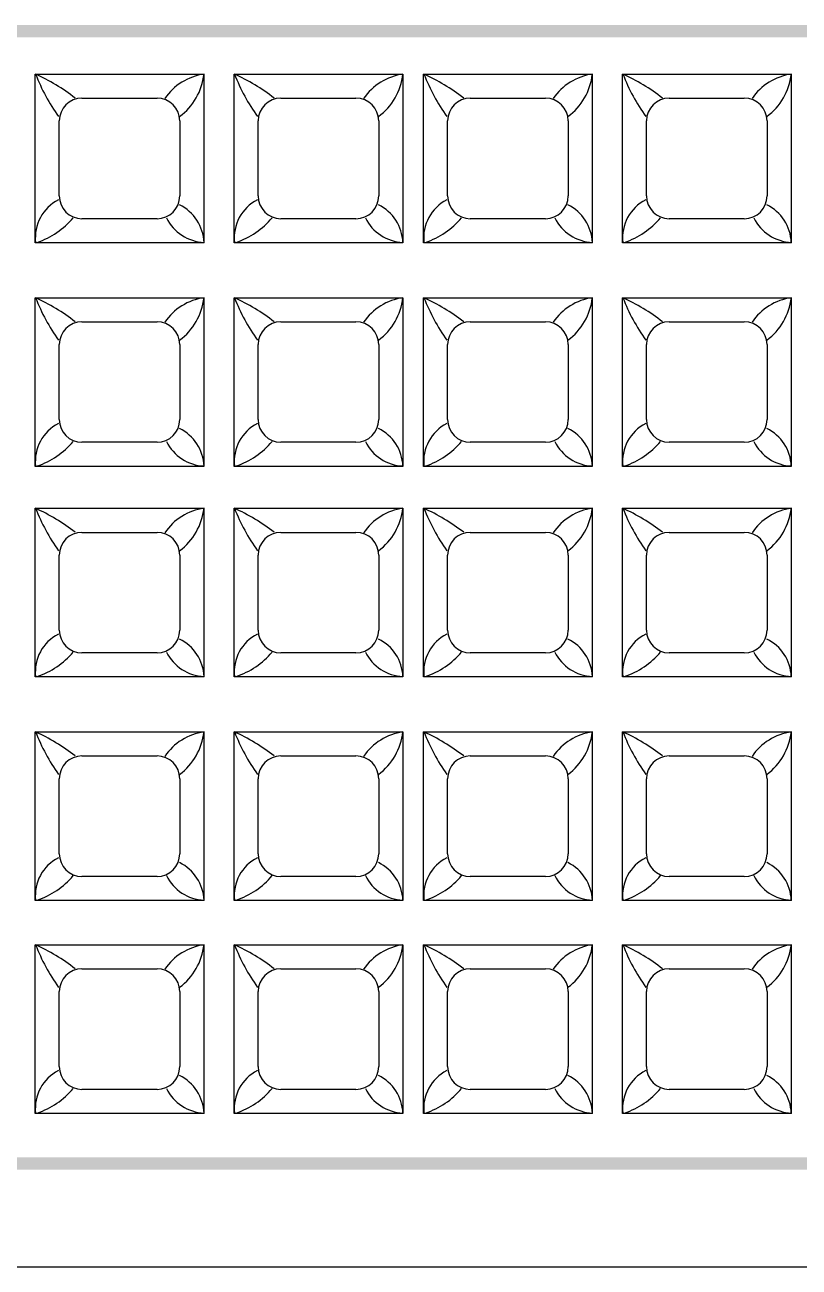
# Model space of a CAD drawing. Header units: millimetres. Extents: x 75184266 to 76346726, y -35850126 to -33679385.
# Drawn here: x 75306617 to 75311286, y -35736141 to -35728646 of the extents above; entities that cross this region are included whole.
import ezdxf

# ---------------------------------------------------------------- set-up
doc = ezdxf.new("R2010")
doc.units = ezdxf.units.MM
doc.header["$LTSCALE"] = 50
doc.header["$MEASUREMENT"] = 0
doc.layers.add('PARKING', color=7, linetype='CONTINUOUS')

msp = doc.modelspace()

# ---------------------------------------------------------------- linework, layer by layer
at = {"layer": 'PARKING', "linetype": 'Continuous'}
for p, q in [((75306679.1, -35729960.9, 71531.1), (75306679.1, -35728943.1, 71531.1)), ((75306679.1, -35728943.1, 71531.1), (75307696.8, -35728943.1, 71531.1)), ((75307696.8, -35728943.1, 71531.1), (75307696.8, -35729960.9, 71531.1)), ((75307878.6, -35729960.9, 71531.1), (75307878.6, -35728943.1, 71531.1)), ((75307878.6, -35728943.1, 71531.1), (75308896.3, -35728943.1, 71531.1)), ((75308896.3, -35728943.1, 71531.1), (75308896.3, -35729960.9, 71531.1)), ((75309020.9, -35729960.9, 71531.1), (75309020.9, -35728943.1, 71531.1)), ((75309020.9, -35728943.1, 71531.1), (75310038.6, -35728943.1, 71531.1)), ((75310038.6, -35728943.1, 71531.1), (75310038.6, -35729960.9, 71531.1)), ((75310220.4, -35729960.9, 71531.1), (75310220.4, -35728943.1, 71531.1)), ((75310220.4, -35728943.1, 71531.1), (75311238.1, -35728943.1, 71531.1)), ((75311238.1, -35728943.1, 71531.1), (75311238.1, -35729960.9, 71531.1)), ((75306961.6, -35729088.5, 71531.1), (75307414.4, -35729088.5, 71531.1)), ((75308161.1, -35729088.5, 71531.1), (75308613.9, -35729088.5, 71531.1)), ((75309303.4, -35729088.5, 71531.1), (75309756.2, -35729088.5, 71531.1)), ((75310502.8, -35729088.5, 71531.1), (75310955.6, -35729088.5, 71531.1)), ((75306824.5, -35729678.4, 71531.1), (75306824.5, -35729225.6, 71531.1)), ((75307551.5, -35729225.6, 71531.1), (75307551.5, -35729678.4, 71531.1)), ((75308024, -35729678.4, 71531.1), (75308024, -35729225.6, 71531.1)), ((75308750.9, -35729225.6, 71531.1), (75308750.9, -35729678.4, 71531.1)), ((75309166.3, -35729678.4, 71531.1), (75309166.3, -35729225.6, 71531.1)), ((75309893.2, -35729225.6, 71531.1), (75309893.2, -35729678.4, 71531.1)), ((75310365.8, -35729678.4, 71531.1), (75310365.8, -35729225.6, 71531.1)), ((75311092.7, -35729225.6, 71531.1), (75311092.7, -35729678.4, 71531.1)), ((75307414.4, -35729815.5, 71531.1), (75306961.6, -35729815.5, 71531.1)), ((75308613.9, -35729815.5, 71531.1), (75308161.1, -35729815.5, 71531.1)), ((75309756.2, -35729815.5, 71531.1), (75309303.4, -35729815.5, 71531.1)), ((75310955.6, -35729815.5, 71531.1), (75310502.8, -35729815.5, 71531.1)), ((75307696.8, -35729960.9, 71531.1), (75306679.1, -35729960.9, 71531.1)), ((75308896.3, -35729960.9, 71531.1), (75307878.6, -35729960.9, 71531.1)), ((75310038.6, -35729960.9, 71531.1), (75309020.9, -35729960.9, 71531.1)), ((75311238.1, -35729960.9, 71531.1), (75310220.4, -35729960.9, 71531.1)), ((75306679.1, -35731310, 71531.1), (75306679.1, -35730292.3, 71531.1)), ((75306679.1, -35730292.3, 71531.1), (75307696.8, -35730292.3, 71531.1)), ((75307696.8, -35730292.3, 71531.1), (75307696.8, -35731310, 71531.1)), ((75307878.6, -35730292.3, 71531.1), (75308896.3, -35730292.3, 71531.1)), ((75307878.6, -35731310, 71531.1), (75307878.6, -35730292.3, 71531.1)), ((75308896.3, -35730292.3, 71531.1), (75308896.3, -35731310, 71531.1)), ((75309020.9, -35731310, 71531.1), (75309020.9, -35730292.3, 71531.1)), ((75309020.9, -35730292.3, 71531.1), (75310038.6, -35730292.3, 71531.1)), ((75310038.6, -35730292.3, 71531.1), (75310038.6, -35731310, 71531.1)), ((75310220.4, -35731310, 71531.1), (75310220.4, -35730292.3, 71531.1)), ((75310220.4, -35730292.3, 71531.1), (75311238.1, -35730292.3, 71531.1)), ((75311238.1, -35730292.3, 71531.1), (75311238.1, -35731310, 71531.1)), ((75306961.6, -35730437.7, 71531.1), (75307414.4, -35730437.7, 71531.1)), ((75308161.1, -35730437.7, 71531.1), (75308613.9, -35730437.7, 71531.1)), ((75309303.4, -35730437.7, 71531.1), (75309756.2, -35730437.7, 71531.1)), ((75310502.8, -35730437.7, 71531.1), (75310955.6, -35730437.7, 71531.1)), ((75306824.5, -35731027.6, 71531.1), (75306824.5, -35730574.8, 71531.1)), ((75307551.5, -35730574.8, 71531.1), (75307551.5, -35731027.6, 71531.1)), ((75308024, -35731027.6, 71531.1), (75308024, -35730574.8, 71531.1)), ((75308750.9, -35730574.8, 71531.1), (75308750.9, -35731027.6, 71531.1)), ((75309166.3, -35731027.6, 71531.1), (75309166.3, -35730574.8, 71531.1)), ((75309893.2, -35730574.8, 71531.1), (75309893.2, -35731027.6, 71531.1)), ((75310365.8, -35731027.6, 71531.1), (75310365.8, -35730574.8, 71531.1)), ((75311092.7, -35730574.8, 71531.1), (75311092.7, -35731027.6, 71531.1)), ((75307414.4, -35731164.6, 71531.1), (75306961.6, -35731164.6, 71531.1)), ((75308613.9, -35731164.6, 71531.1), (75308161.1, -35731164.6, 71531.1)), ((75309756.2, -35731164.6, 71531.1), (75309303.4, -35731164.6, 71531.1)), ((75310955.6, -35731164.6, 71531.1), (75310502.8, -35731164.6, 71531.1)), ((75307696.8, -35731310, 71531.1), (75306679.1, -35731310, 71531.1)), ((75308896.3, -35731310, 71531.1), (75307878.6, -35731310, 71531.1)), ((75310038.6, -35731310, 71531.1), (75309020.9, -35731310, 71531.1)), ((75311238.1, -35731310, 71531.1), (75310220.4, -35731310, 71531.1)), ((75306679.1, -35732580.2, 71531.1), (75306679.1, -35731562.4, 71531.1)), ((75306679.1, -35731562.4, 71531.1), (75307696.8, -35731562.4, 71531.1)), ((75307696.8, -35731562.4, 71531.1), (75307696.8, -35732580.2, 71531.1)), ((75307878.6, -35731562.4, 71531.1), (75308896.3, -35731562.4, 71531.1)), ((75307878.6, -35732580.2, 71531.1), (75307878.6, -35731562.4, 71531.1)), ((75308896.3, -35731562.4, 71531.1), (75308896.3, -35732580.2, 71531.1)), ((75309020.9, -35732580.2, 71531.1), (75309020.9, -35731562.4, 71531.1)), ((75309020.9, -35731562.4, 71531.1), (75310038.6, -35731562.4, 71531.1)), ((75310038.6, -35731562.4, 71531.1), (75310038.6, -35732580.2, 71531.1)), ((75310220.4, -35732580.2, 71531.1), (75310220.4, -35731562.4, 71531.1)), ((75310220.4, -35731562.4, 71531.1), (75311238.1, -35731562.4, 71531.1)), ((75311238.1, -35731562.4, 71531.1), (75311238.1, -35732580.2, 71531.1)), ((75306961.6, -35731707.8, 71531.1), (75307414.4, -35731707.8, 71531.1)), ((75308161.1, -35731707.8, 71531.1), (75308613.9, -35731707.8, 71531.1)), ((75309303.4, -35731707.8, 71531.1), (75309756.2, -35731707.8, 71531.1)), ((75310502.8, -35731707.8, 71531.1), (75310955.6, -35731707.8, 71531.1)), ((75306824.5, -35732297.7, 71531.1), (75306824.5, -35731844.9, 71531.1)), ((75307551.5, -35731844.9, 71531.1), (75307551.5, -35732297.7, 71531.1)), ((75308024, -35732297.7, 71531.1), (75308024, -35731844.9, 71531.1)), ((75308750.9, -35731844.9, 71531.1), (75308750.9, -35732297.7, 71531.1)), ((75309166.3, -35732297.7, 71531.1), (75309166.3, -35731844.9, 71531.1)), ((75309893.2, -35731844.9, 71531.1), (75309893.2, -35732297.7, 71531.1)), ((75310365.8, -35732297.7, 71531.1), (75310365.8, -35731844.9, 71531.1)), ((75311092.7, -35731844.9, 71531.1), (75311092.7, -35732297.7, 71531.1)), ((75307414.4, -35732434.8, 71531.1), (75306961.6, -35732434.8, 71531.1)), ((75308613.9, -35732434.8, 71531.1), (75308161.1, -35732434.8, 71531.1)), ((75309756.2, -35732434.8, 71531.1), (75309303.4, -35732434.8, 71531.1)), ((75310955.6, -35732434.8, 71531.1), (75310502.8, -35732434.8, 71531.1)), ((75307696.8, -35732580.2, 71531.1), (75306679.1, -35732580.2, 71531.1)), ((75308896.3, -35732580.2, 71531.1), (75307878.6, -35732580.2, 71531.1)), ((75310038.6, -35732580.2, 71531.1), (75309020.9, -35732580.2, 71531.1)), ((75311238.1, -35732580.2, 71531.1), (75310220.4, -35732580.2, 71531.1)), ((75306679.1, -35733929.3, 71531.1), (75306679.1, -35732911.6, 71531.1)), ((75306679.1, -35732911.6, 71531.1), (75307696.8, -35732911.6, 71531.1)), ((75307696.8, -35732911.6, 71531.1), (75307696.8, -35733929.3, 71531.1)), ((75307878.6, -35732911.6, 71531.1), (75308896.3, -35732911.6, 71531.1)), ((75307878.6, -35733929.3, 71531.1), (75307878.6, -35732911.6, 71531.1)), ((75308896.3, -35732911.6, 71531.1), (75308896.3, -35733929.3, 71531.1)), ((75309020.9, -35733929.3, 71531.1), (75309020.9, -35732911.6, 71531.1)), ((75309020.9, -35732911.6, 71531.1), (75310038.6, -35732911.6, 71531.1)), ((75310038.6, -35732911.6, 71531.1), (75310038.6, -35733929.3, 71531.1)), ((75310220.4, -35733929.3, 71531.1), (75310220.4, -35732911.6, 71531.1)), ((75310220.4, -35732911.6, 71531.1), (75311238.1, -35732911.6, 71531.1)), ((75311238.1, -35732911.6, 71531.1), (75311238.1, -35733929.3, 71531.1)), ((75306961.6, -35733057, 71531.1), (75307414.4, -35733057, 71531.1)), ((75308161.1, -35733057, 71531.1), (75308613.9, -35733057, 71531.1)), ((75309303.4, -35733057, 71531.1), (75309756.2, -35733057, 71531.1)), ((75310502.8, -35733057, 71531.1), (75310955.6, -35733057, 71531.1)), ((75306824.5, -35733646.9, 71531.1), (75306824.5, -35733194.1, 71531.1)), ((75307551.5, -35733194.1, 71531.1), (75307551.5, -35733646.9, 71531.1)), ((75308024, -35733646.9, 71531.1), (75308024, -35733194.1, 71531.1)), ((75308750.9, -35733194.1, 71531.1), (75308750.9, -35733646.9, 71531.1)), ((75309166.3, -35733646.9, 71531.1), (75309166.3, -35733194.1, 71531.1)), ((75309893.2, -35733194.1, 71531.1), (75309893.2, -35733646.9, 71531.1)), ((75310365.8, -35733646.9, 71531.1), (75310365.8, -35733194.1, 71531.1)), ((75311092.7, -35733194.1, 71531.1), (75311092.7, -35733646.9, 71531.1)), ((75307414.4, -35733783.9, 71531.1), (75306961.6, -35733783.9, 71531.1)), ((75308613.9, -35733783.9, 71531.1), (75308161.1, -35733783.9, 71531.1)), ((75309756.2, -35733783.9, 71531.1), (75309303.4, -35733783.9, 71531.1)), ((75310955.6, -35733783.9, 71531.1), (75310502.8, -35733783.9, 71531.1)), ((75307696.8, -35733929.3, 71531.1), (75306679.1, -35733929.3, 71531.1)), ((75308896.3, -35733929.3, 71531.1), (75307878.6, -35733929.3, 71531.1)), ((75310038.6, -35733929.3, 71531.1), (75309020.9, -35733929.3, 71531.1)), ((75311238.1, -35733929.3, 71531.1), (75310220.4, -35733929.3, 71531.1)), ((75306679.1, -35735213.6, 71531.1), (75306679.1, -35734195.9, 71531.1)), ((75306679.1, -35734195.9, 71531.1), (75307696.8, -35734195.9, 71531.1)), ((75307696.8, -35734195.9, 71531.1), (75307696.8, -35735213.6, 71531.1)), ((75307878.6, -35734195.9, 71531.1), (75308896.3, -35734195.9, 71531.1)), ((75307878.6, -35735213.6, 71531.1), (75307878.6, -35734195.9, 71531.1)), ((75308896.3, -35734195.9, 71531.1), (75308896.3, -35735213.6, 71531.1)), ((75309020.9, -35734195.9, 71531.1), (75310038.6, -35734195.9, 71531.1)), ((75309020.9, -35735213.6, 71531.1), (75309020.9, -35734195.9, 71531.1)), ((75310038.6, -35734195.9, 71531.1), (75310038.6, -35735213.6, 71531.1)), ((75310220.4, -35735213.6, 71531.1), (75310220.4, -35734195.9, 71531.1)), ((75310220.4, -35734195.9, 71531.1), (75311238.1, -35734195.9, 71531.1)), ((75311238.1, -35734195.9, 71531.1), (75311238.1, -35735213.6, 71531.1)), ((75306961.6, -35734341.3, 71531.1), (75307414.4, -35734341.3, 71531.1)), ((75308161.1, -35734341.3, 71531.1), (75308613.9, -35734341.3, 71531.1)), ((75309303.4, -35734341.3, 71531.1), (75309756.2, -35734341.3, 71531.1)), ((75310502.8, -35734341.3, 71531.1), (75310955.6, -35734341.3, 71531.1)), ((75306824.5, -35734931.2, 71531.1), (75306824.5, -35734478.3, 71531.1)), ((75307551.5, -35734478.3, 71531.1), (75307551.5, -35734931.2, 71531.1)), ((75308024, -35734931.2, 71531.1), (75308024, -35734478.3, 71531.1)), ((75308750.9, -35734478.3, 71531.1), (75308750.9, -35734931.2, 71531.1)), ((75309166.3, -35734931.2, 71531.1), (75309166.3, -35734478.3, 71531.1)), ((75309893.2, -35734478.3, 71531.1), (75309893.2, -35734931.2, 71531.1)), ((75310365.8, -35734931.2, 71531.1), (75310365.8, -35734478.3, 71531.1)), ((75311092.7, -35734478.3, 71531.1), (75311092.7, -35734931.2, 71531.1)), ((75307414.4, -35735068.2, 71531.1), (75306961.6, -35735068.2, 71531.1)), ((75308613.9, -35735068.2, 71531.1), (75308161.1, -35735068.2, 71531.1)), ((75309756.2, -35735068.2, 71531.1), (75309303.4, -35735068.2, 71531.1)), ((75310955.6, -35735068.2, 71531.1), (75310502.8, -35735068.2, 71531.1)), ((75307696.8, -35735213.6, 71531.1), (75306679.1, -35735213.6, 71531.1)), ((75308896.3, -35735213.6, 71531.1), (75307878.6, -35735213.6, 71531.1)), ((75310038.6, -35735213.6, 71531.1), (75309020.9, -35735213.6, 71531.1)), ((75311238.1, -35735213.6, 71531.1), (75310220.4, -35735213.6, 71531.1)), ((75335803.4, -35736140.9, 71531.1), (75300872, -35736140.9, 71531.1))]:
    msp.add_line(p, q, dxfattribs=at)
for centre, radius, start, end in [((75306218.7, -35729985.1, 71531.1), 1139.2, 51.91123, 66.16126), ((75307827.2, -35728492, 71531.1), 1231.1, 201.52089, 215.10645), ((75307744.8, -35729282.8, 71531.1), 342.4, 97.88094, 146.02445), ((75307325.8, -35728899.9, 71531.1), 374.5, 306.76423, 353.30375), ((75307418.2, -35729985.1, 71531.1), 1139.2, 51.91123, 66.16126), ((75309026.7, -35728492, 71531.1), 1231.1, 201.52089, 215.10645), ((75308944.2, -35729282.8, 71531.1), 342.4, 97.88094, 146.02445), ((75308525.3, -35728899.9, 71531.1), 374.5, 306.76423, 353.30375), ((75308560.5, -35729985.1, 71531.1), 1139.2, 51.91123, 66.16126), ((75310169, -35728492, 71531.1), 1231.1, 201.52089, 215.10645), ((75310086.5, -35729282.8, 71531.1), 342.4, 97.88094, 146.02445), ((75309667.6, -35728899.9, 71531.1), 374.5, 306.76423, 353.30375), ((75309760, -35729985.1, 71531.1), 1139.2, 51.91123, 66.16126), ((75311368.5, -35728492, 71531.1), 1231.1, 201.52089, 215.10645), ((75311286, -35729282.8, 71531.1), 342.4, 97.88094, 146.02445), ((75310867.1, -35728899.9, 71531.1), 374.5, 306.76423, 353.30375), ((75306961.6, -35729225.6, 71531.1), 137.1, 90, 180), ((75307414.4, -35729225.6, 71531.1), 137.1, 0, 90), ((75308161.1, -35729225.6, 71531.1), 137.1, 90, 180), ((75308613.9, -35729225.6, 71531.1), 137.1, 0, 90), ((75309303.4, -35729225.6, 71531.1), 137.1, 90, 180), ((75309756.2, -35729225.6, 71531.1), 137.1, 0, 90), ((75310502.8, -35729225.6, 71531.1), 137.1, 90, 180), ((75310955.6, -35729225.6, 71531.1), 137.1, 0, 90), ((75306934.5, -35729929.5, 71531.1), 254.2, 116.74776, 186.53432), ((75306961.6, -35729678.4, 71531.1), 137.1, 180, 270), ((75307414.4, -35729678.4, 71531.1), 137.1, 270, 0), ((75308134, -35729929.5, 71531.1), 254.2, 116.74776, 186.53432), ((75308161.1, -35729678.4, 71531.1), 137.1, 180, 270), ((75308613.9, -35729678.4, 71531.1), 137.1, 270, 0), ((75309276.3, -35729929.5, 71531.1), 254.2, 116.74776, 186.53432), ((75309303.4, -35729678.4, 71531.1), 137.1, 180, 270), ((75309756.2, -35729678.4, 71531.1), 137.1, 270, 0), ((75310475.8, -35729929.5, 71531.1), 254.2, 116.74776, 186.53432), ((75310502.8, -35729678.4, 71531.1), 137.1, 180, 270), ((75310955.6, -35729678.4, 71531.1), 137.1, 270, 0), ((75307431.3, -35729971.1, 71531.1), 266.8, 2.71589, 63.58161), ((75308630.8, -35729971.1, 71531.1), 266.8, 2.71589, 63.58161), ((75309773.1, -35729971.1, 71531.1), 266.8, 2.71589, 63.58161), ((75310972.5, -35729971.1, 71531.1), 266.8, 2.71589, 63.58161), ((75306534.9, -35729494.7, 71531.1), 489.5, 288.68464, 319.8097), ((75307708.3, -35729694.4, 71531.1), 264.2, 206.08809, 267.72658), ((75307734.4, -35729494.7, 71531.1), 489.5, 288.68464, 319.8097), ((75308907.8, -35729694.4, 71531.1), 264.2, 206.08809, 267.72658), ((75308876.7, -35729494.7, 71531.1), 489.5, 288.68464, 319.8097), ((75310050.1, -35729694.4, 71531.1), 264.2, 206.08809, 267.72658), ((75310076.2, -35729494.7, 71531.1), 489.5, 288.68464, 319.8097), ((75311249.6, -35729694.4, 71531.1), 264.2, 206.08809, 267.72658), ((75306218.7, -35731334.3, 71531.1), 1139.2, 51.91123, 66.16126), ((75307827.2, -35729841.2, 71531.1), 1231.1, 201.52089, 215.10645), ((75307744.8, -35730631.9, 71531.1), 342.4, 97.88094, 146.02445), ((75307325.8, -35730249.1, 71531.1), 374.5, 306.76423, 353.30375), ((75307418.2, -35731334.3, 71531.1), 1139.2, 51.91123, 66.16126), ((75309026.7, -35729841.2, 71531.1), 1231.1, 201.52089, 215.10645), ((75308944.2, -35730631.9, 71531.1), 342.4, 97.88094, 146.02445), ((75308525.3, -35730249.1, 71531.1), 374.5, 306.76423, 353.30375), ((75308560.5, -35731334.3, 71531.1), 1139.2, 51.91123, 66.16126), ((75310169, -35729841.2, 71531.1), 1231.1, 201.52089, 215.10645), ((75310086.5, -35730631.9, 71531.1), 342.4, 97.88094, 146.02445), ((75309667.6, -35730249.1, 71531.1), 374.5, 306.76423, 353.30375), ((75309760, -35731334.3, 71531.1), 1139.2, 51.91123, 66.16126), ((75311368.5, -35729841.2, 71531.1), 1231.1, 201.52089, 215.10645), ((75311286, -35730631.9, 71531.1), 342.4, 97.88094, 146.02445), ((75310867.1, -35730249.1, 71531.1), 374.5, 306.76423, 353.30375), ((75306961.6, -35730574.8, 71531.1), 137.1, 90, 180), ((75307414.4, -35730574.8, 71531.1), 137.1, 0, 90), ((75308161.1, -35730574.8, 71531.1), 137.1, 90, 180), ((75308613.9, -35730574.8, 71531.1), 137.1, 0, 90), ((75309303.4, -35730574.8, 71531.1), 137.1, 90, 180), ((75309756.2, -35730574.8, 71531.1), 137.1, 0, 90), ((75310502.8, -35730574.8, 71531.1), 137.1, 90, 180), ((75310955.6, -35730574.8, 71531.1), 137.1, 0, 90), ((75306934.5, -35731278.7, 71531.1), 254.2, 116.74776, 186.53432), ((75306961.6, -35731027.6, 71531.1), 137.1, 180, 270), ((75307414.4, -35731027.6, 71531.1), 137.1, 270, 0), ((75308134, -35731278.7, 71531.1), 254.2, 116.74776, 186.53432), ((75308161.1, -35731027.6, 71531.1), 137.1, 180, 270), ((75308613.9, -35731027.6, 71531.1), 137.1, 270, 0), ((75309276.3, -35731278.7, 71531.1), 254.2, 116.74776, 186.53432), ((75309303.4, -35731027.6, 71531.1), 137.1, 180, 270), ((75309756.2, -35731027.6, 71531.1), 137.1, 270, 0), ((75310475.8, -35731278.7, 71531.1), 254.2, 116.74776, 186.53432), ((75310502.8, -35731027.6, 71531.1), 137.1, 180, 270), ((75310955.6, -35731027.6, 71531.1), 137.1, 270, 0), ((75307431.3, -35731320.3, 71531.1), 266.8, 2.71589, 63.58161), ((75308630.8, -35731320.3, 71531.1), 266.8, 2.71589, 63.58161), ((75309773.1, -35731320.3, 71531.1), 266.8, 2.71589, 63.58161), ((75310972.5, -35731320.3, 71531.1), 266.8, 2.71589, 63.58161), ((75306534.9, -35730843.9, 71531.1), 489.5, 288.68464, 319.8097), ((75307708.3, -35731043.6, 71531.1), 264.2, 206.08809, 267.72658), ((75307734.4, -35730843.9, 71531.1), 489.5, 288.68464, 319.8097), ((75308907.8, -35731043.6, 71531.1), 264.2, 206.08809, 267.72658), ((75308876.7, -35730843.9, 71531.1), 489.5, 288.68464, 319.8097), ((75310050.1, -35731043.6, 71531.1), 264.2, 206.08809, 267.72658), ((75310076.2, -35730843.9, 71531.1), 489.5, 288.68464, 319.8097), ((75311249.6, -35731043.6, 71531.1), 264.2, 206.08809, 267.72658), ((75306218.7, -35732604.4, 71531.1), 1139.2, 51.91123, 66.16126), ((75307827.2, -35731111.3, 71531.1), 1231.1, 201.52089, 215.10645), ((75307744.8, -35731902.1, 71531.1), 342.4, 97.88094, 146.02445), ((75307325.8, -35731519.2, 71531.1), 374.5, 306.76423, 353.30375), ((75307418.2, -35732604.4, 71531.1), 1139.2, 51.91123, 66.16126), ((75309026.7, -35731111.3, 71531.1), 1231.1, 201.52089, 215.10645), ((75308944.2, -35731902.1, 71531.1), 342.4, 97.88094, 146.02445), ((75308525.3, -35731519.2, 71531.1), 374.5, 306.76423, 353.30375), ((75308560.5, -35732604.4, 71531.1), 1139.2, 51.91123, 66.16126), ((75310169, -35731111.3, 71531.1), 1231.1, 201.52089, 215.10645), ((75310086.5, -35731902.1, 71531.1), 342.4, 97.88094, 146.02445), ((75309667.6, -35731519.2, 71531.1), 374.5, 306.76423, 353.30375), ((75309760, -35732604.4, 71531.1), 1139.2, 51.91123, 66.16126), ((75311368.5, -35731111.3, 71531.1), 1231.1, 201.52089, 215.10645), ((75311286, -35731902.1, 71531.1), 342.4, 97.88094, 146.02445), ((75310867.1, -35731519.2, 71531.1), 374.5, 306.76423, 353.30375), ((75306961.6, -35731844.9, 71531.1), 137.1, 90, 180), ((75307414.4, -35731844.9, 71531.1), 137.1, 0, 90), ((75308161.1, -35731844.9, 71531.1), 137.1, 90, 180), ((75308613.9, -35731844.9, 71531.1), 137.1, 0, 90), ((75309303.4, -35731844.9, 71531.1), 137.1, 90, 180), ((75309756.2, -35731844.9, 71531.1), 137.1, 0, 90), ((75310502.8, -35731844.9, 71531.1), 137.1, 90, 180), ((75310955.6, -35731844.9, 71531.1), 137.1, 0, 90), ((75306934.5, -35732548.8, 71531.1), 254.2, 116.74776, 186.53432), ((75306961.6, -35732297.7, 71531.1), 137.1, 180, 270), ((75307414.4, -35732297.7, 71531.1), 137.1, 270, 0), ((75308134, -35732548.8, 71531.1), 254.2, 116.74776, 186.53432), ((75308161.1, -35732297.7, 71531.1), 137.1, 180, 270), ((75308613.9, -35732297.7, 71531.1), 137.1, 270, 0), ((75309276.3, -35732548.8, 71531.1), 254.2, 116.74776, 186.53432), ((75309303.4, -35732297.7, 71531.1), 137.1, 180, 270), ((75309756.2, -35732297.7, 71531.1), 137.1, 270, 0), ((75310475.8, -35732548.8, 71531.1), 254.2, 116.74776, 186.53432), ((75310502.8, -35732297.7, 71531.1), 137.1, 180, 270), ((75310955.6, -35732297.7, 71531.1), 137.1, 270, 0), ((75307431.3, -35732590.4, 71531.1), 266.8, 2.71589, 63.58161), ((75308630.8, -35732590.4, 71531.1), 266.8, 2.71589, 63.58161), ((75309773.1, -35732590.4, 71531.1), 266.8, 2.71589, 63.58161), ((75310972.5, -35732590.4, 71531.1), 266.8, 2.71589, 63.58161), ((75306534.9, -35732114, 71531.1), 489.5, 288.68464, 319.8097), ((75307708.3, -35732313.7, 71531.1), 264.2, 206.08809, 267.72658), ((75307734.4, -35732114, 71531.1), 489.5, 288.68464, 319.8097), ((75308907.8, -35732313.7, 71531.1), 264.2, 206.08809, 267.72658), ((75308876.7, -35732114, 71531.1), 489.5, 288.68464, 319.8097), ((75310050.1, -35732313.7, 71531.1), 264.2, 206.08809, 267.72658), ((75310076.2, -35732114, 71531.1), 489.5, 288.68464, 319.8097), ((75311249.6, -35732313.7, 71531.1), 264.2, 206.08809, 267.72658), ((75306218.7, -35733953.6, 71531.1), 1139.2, 51.91123, 66.16126), ((75307827.2, -35732460.5, 71531.1), 1231.1, 201.52089, 215.10645), ((75307744.8, -35733251.2, 71531.1), 342.4, 97.88094, 146.02445), ((75307325.8, -35732868.4, 71531.1), 374.5, 306.76423, 353.30375), ((75307418.2, -35733953.6, 71531.1), 1139.2, 51.91123, 66.16126), ((75309026.7, -35732460.5, 71531.1), 1231.1, 201.52089, 215.10645), ((75308944.2, -35733251.2, 71531.1), 342.4, 97.88094, 146.02445), ((75308525.3, -35732868.4, 71531.1), 374.5, 306.76423, 353.30375), ((75308560.5, -35733953.6, 71531.1), 1139.2, 51.91123, 66.16126), ((75310169, -35732460.5, 71531.1), 1231.1, 201.52089, 215.10645), ((75310086.5, -35733251.2, 71531.1), 342.4, 97.88094, 146.02445), ((75309667.6, -35732868.4, 71531.1), 374.5, 306.76423, 353.30375), ((75309760, -35733953.6, 71531.1), 1139.2, 51.91123, 66.16126), ((75311368.5, -35732460.5, 71531.1), 1231.1, 201.52089, 215.10645), ((75311286, -35733251.2, 71531.1), 342.4, 97.88094, 146.02445), ((75310867.1, -35732868.4, 71531.1), 374.5, 306.76423, 353.30375), ((75306961.6, -35733194.1, 71531.1), 137.1, 90, 180), ((75307414.4, -35733194.1, 71531.1), 137.1, 0, 90), ((75308161.1, -35733194.1, 71531.1), 137.1, 90, 180), ((75308613.9, -35733194.1, 71531.1), 137.1, 0, 90), ((75309303.4, -35733194.1, 71531.1), 137.1, 90, 180), ((75309756.2, -35733194.1, 71531.1), 137.1, 0, 90), ((75310502.8, -35733194.1, 71531.1), 137.1, 90, 180), ((75310955.6, -35733194.1, 71531.1), 137.1, 0, 90), ((75306934.5, -35733898, 71531.1), 254.2, 116.74776, 186.53432), ((75306961.6, -35733646.9, 71531.1), 137.1, 180, 270), ((75307414.4, -35733646.9, 71531.1), 137.1, 270, 0), ((75308134, -35733898, 71531.1), 254.2, 116.74776, 186.53432), ((75308161.1, -35733646.9, 71531.1), 137.1, 180, 270), ((75308613.9, -35733646.9, 71531.1), 137.1, 270, 0), ((75309276.3, -35733898, 71531.1), 254.2, 116.74776, 186.53432), ((75309303.4, -35733646.9, 71531.1), 137.1, 180, 270), ((75309756.2, -35733646.9, 71531.1), 137.1, 270, 0), ((75310475.8, -35733898, 71531.1), 254.2, 116.74776, 186.53432), ((75310502.8, -35733646.9, 71531.1), 137.1, 180, 270), ((75310955.6, -35733646.9, 71531.1), 137.1, 270, 0), ((75307431.3, -35733939.5, 71531.1), 266.8, 2.71589, 63.58161), ((75308630.8, -35733939.5, 71531.1), 266.8, 2.71589, 63.58161), ((75309773.1, -35733939.5, 71531.1), 266.8, 2.71589, 63.58161), ((75310972.5, -35733939.5, 71531.1), 266.8, 2.71589, 63.58161), ((75306534.9, -35733463.2, 71531.1), 489.5, 288.68464, 319.8097), ((75307708.3, -35733662.9, 71531.1), 264.2, 206.08809, 267.72658), ((75307734.4, -35733463.2, 71531.1), 489.5, 288.68464, 319.8097), ((75308907.8, -35733662.9, 71531.1), 264.2, 206.08809, 267.72658), ((75308876.7, -35733463.2, 71531.1), 489.5, 288.68464, 319.8097), ((75310050.1, -35733662.9, 71531.1), 264.2, 206.08809, 267.72658), ((75310076.2, -35733463.2, 71531.1), 489.5, 288.68464, 319.8097), ((75311249.6, -35733662.9, 71531.1), 264.2, 206.08809, 267.72658), ((75306218.7, -35735237.9, 71531.1), 1139.2, 51.91123, 66.16126), ((75307827.2, -35733744.8, 71531.1), 1231.1, 201.52089, 215.10645), ((75307744.8, -35734535.5, 71531.1), 342.4, 97.88094, 146.02445), ((75307325.8, -35734152.7, 71531.1), 374.5, 306.76423, 353.30375), ((75307418.2, -35735237.9, 71531.1), 1139.2, 51.91123, 66.16126), ((75309026.7, -35733744.8, 71531.1), 1231.1, 201.52089, 215.10645), ((75308944.2, -35734535.5, 71531.1), 342.4, 97.88094, 146.02445), ((75308525.3, -35734152.7, 71531.1), 374.5, 306.76423, 353.30375), ((75308560.5, -35735237.9, 71531.1), 1139.2, 51.91123, 66.16126), ((75310169, -35733744.8, 71531.1), 1231.1, 201.52089, 215.10645), ((75310086.5, -35734535.5, 71531.1), 342.4, 97.88094, 146.02445), ((75309667.6, -35734152.7, 71531.1), 374.5, 306.76423, 353.30375), ((75309760, -35735237.9, 71531.1), 1139.2, 51.91123, 66.16126), ((75311368.5, -35733744.8, 71531.1), 1231.1, 201.52089, 215.10645), ((75311286, -35734535.5, 71531.1), 342.4, 97.88094, 146.02445), ((75310867.1, -35734152.7, 71531.1), 374.5, 306.76423, 353.30375), ((75306961.6, -35734478.3, 71531.1), 137.1, 90, 180), ((75307414.4, -35734478.3, 71531.1), 137.1, 0, 90), ((75308161.1, -35734478.3, 71531.1), 137.1, 90, 180), ((75308613.9, -35734478.3, 71531.1), 137.1, 0, 90), ((75309303.4, -35734478.3, 71531.1), 137.1, 90, 180), ((75309756.2, -35734478.3, 71531.1), 137.1, 0, 90), ((75310502.8, -35734478.3, 71531.1), 137.1, 90, 180), ((75310955.6, -35734478.3, 71531.1), 137.1, 0, 90), ((75306934.5, -35735182.3, 71531.1), 254.2, 116.74776, 186.53432), ((75306961.6, -35734931.2, 71531.1), 137.1, 180, 270), ((75307414.4, -35734931.2, 71531.1), 137.1, 270, 0), ((75308134, -35735182.3, 71531.1), 254.2, 116.74776, 186.53432), ((75308161.1, -35734931.2, 71531.1), 137.1, 180, 270), ((75308613.9, -35734931.2, 71531.1), 137.1, 270, 0), ((75309276.3, -35735182.3, 71531.1), 254.2, 116.74776, 186.53432), ((75309303.4, -35734931.2, 71531.1), 137.1, 180, 270), ((75309756.2, -35734931.2, 71531.1), 137.1, 270, 0), ((75310475.8, -35735182.3, 71531.1), 254.2, 116.74776, 186.53432), ((75310502.8, -35734931.2, 71531.1), 137.1, 180, 270), ((75310955.6, -35734931.2, 71531.1), 137.1, 270, 0), ((75307431.3, -35735223.8, 71531.1), 266.8, 2.71589, 63.58161), ((75308630.8, -35735223.8, 71531.1), 266.8, 2.71589, 63.58161), ((75309773.1, -35735223.8, 71531.1), 266.8, 2.71589, 63.58161), ((75310972.5, -35735223.8, 71531.1), 266.8, 2.71589, 63.58161), ((75306534.9, -35734747.5, 71531.1), 489.5, 288.68464, 319.8097), ((75307708.3, -35734947.2, 71531.1), 264.2, 206.08809, 267.72658), ((75307734.4, -35734747.5, 71531.1), 489.5, 288.68464, 319.8097), ((75308907.8, -35734947.2, 71531.1), 264.2, 206.08809, 267.72658), ((75308876.7, -35734747.5, 71531.1), 489.5, 288.68464, 319.8097), ((75310050.1, -35734947.2, 71531.1), 264.2, 206.08809, 267.72658), ((75310076.2, -35734747.5, 71531.1), 489.5, 288.68464, 319.8097), ((75311249.6, -35734947.2, 71531.1), 264.2, 206.08809, 267.72658)]:
    msp.add_arc(centre, radius, start, end, dxfattribs=at)
for points in [[(75301652.6, -35728646.1, 71531.1), (75301652.6, -35728720.7, 71531.1), (75321058.7, -35728646.1, 71531.1), (75320984.2, -35728720.7, 71531.1)], [(75321058.7, -35735552.3, 71531.1), (75320984.2, -35735477.7, 71531.1), (75301615.3, -35735552.3, 71531.1), (75301689.9, -35735477.7, 71531.1)]]:
    msp.add_trace(points, dxfattribs=at)

doc.saveas('drawing.dxf')
